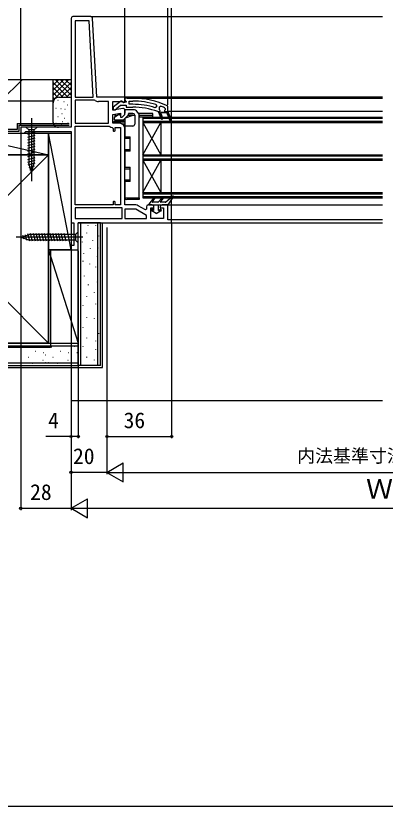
# Model space of a CAD drawing. Units: millimetres, scale not verified. Extents: x -525 to 525, y -782 to 778.
# Drawn here: x -205.7 to 0, y -782.3 to -341.9 of the extents above; entities that cross this region are included whole.
import ezdxf
from ezdxf.enums import TextEntityAlignment as Align

# ---------------------------------------------------------------- set-up
doc = ezdxf.new("R2010")
doc.units = ezdxf.units.MM
doc.header["$LTSCALE"] = 4
for name, color, linetype in [('0-2_YKK_11', 7, 'Continuous'), ('0-3_YKK_12', 2, 'Continuous'), ('0-4_YKK_13', 4, 'Continuous'), ('0-6_YKK_D', 6, 'Continuous'), ('0-7_YKK_ZWAK', 7, 'Continuous'), ('0-8_YSS_K', 3, 'Continuous'), ('0-9_YSS_KE', 3, 'Continuous')]:
    doc.layers.add(name, color=color, linetype=linetype)
doc.styles.add('ＭＳ ゴシック', font='')
doc.styles.get('ＭＳ ゴシック').set_extended_font_data('MS Gothic')

msp = doc.modelspace()

# ---------------------------------------------------------------- linework, layer by layer
at = {"layer": '0-2_YKK_11'}
for p, q in [((-163.948, -342.3), (-173.999, -342.3)), ((-129.799, -447.3), (-131.999, -447.3))]:
    msp.add_line(p, q, dxfattribs=at)
for points in [[(-174.999, -343.3), (-174.999, -403.9), (-202.999, -403.9), (-202.999, -407.3), (-201.099, -407.3), (-200.599, -406.8), (-200.099, -406.3), (-174.999, -406.3), (-174.999, -457.3), (-173.499, -457.3), (-173.499, -469.8), (-174.999, -469.8), (-174.999, -472.3), (-170.999, -472.3), (-170.999, -457.3), (-118.999, -457.3), (-118.999, -455.5), (-120.999, -455.5), (-120.999, -447.3), (-124.299, -447.3)], [(-146.172, -393.515), (-151.799, -394.507), (-151.799, -389.7), (-146.442, -389.7), (-145.575, -390.242), (-144.999, -389.923), (-144.999, -387.3), (-160.64, -387.3), (-162.949, -343.248)], [(-161.634, -389.018), (-161.956, -388.9), (-172.599, -388.9), (-172.599, -401.8)], [(-172.599, -401.8), (-154.199, -401.8), (-154.199, -389.7), (-159.765, -389.7)], [(-147.516, -389.713), (-151.499, -392.825), (-151.499, -394.3), (-150.398, -394.3), (-149.899, -393.825), (-149.707, -393.455), (-147.461, -391.7), (-144.299, -391.7), (-144.299, -392.8), (-140.632, -392.8)], [(-140.632, -387.8), (-144.999, -387.8), (-144.999, -388.9), (-144.562, -389.396), (-144.299, -389.694), (-144.299, -390.1), (-145.699, -390.1), (-146.099, -389.9)], [(-140.632, -391.2), (-142.699, -391.2), (-142.699, -389.4), (-140.632, -389.4)], [(-127.754, -391.309), (-127.399, -391.787), (-127.399, -392.624), (-128.047, -393.101)], [(-147.899, -401.8), (-151.799, -401.8), (-151.799, -396.944), (-147.399, -396.168), (-147.399, -398.3), (-146.499, -398.3), (-144.999, -396.8), (-144.999, -394.5)], [(-126.617, -395.27), (-126.446, -395.3), (-125.999, -395.3), (-125.999, -395.8), (-124.508, -399.548), (-123.765, -399.252), (-125.138, -395.8), (-121.661, -395.8), (-119.971, -400.048)], [(-119.971, -400.048), (-121.661, -395.8), (-125.138, -395.8), (-123.765, -399.252), (-124.508, -399.548), (-125.999, -395.8), (-125.999, -395.3), (-125.499, -395.3), (-125.424, -394.71), (-125.799, -394.225), (-125.799, -394.2), (-125.799, -392.665), (-125.125, -392.196)], [(-122.9, -393.095), (-122.599, -393.553), (-122.599, -394.225), (-122.974, -394.71), (-122.899, -395.3), (-120.999, -395.3), (-119.228, -399.752), (-120.999, -395.3), (-120.999, -392.518), (-121.289, -392.065)], [(-172.599, -447.3), (-172.599, -403.4), (-153.799, -403.4), (-153.454, -403.538)], [(-152.047, -404.187), (-151.599, -404.684), (-151.599, -405.6)], [(-150.399, -405.6), (-150.399, -404.2), (-147.399, -404.2), (-147.399, -447.3), (-150.399, -447.3), (-150.399, -445.9)], [(-138.972, -447.3), (-144.999, -447.3), (-144.999, -404.7)], [(-151.599, -445.9), (-151.599, -447.3), (-172.599, -447.3)], [(-132.999, -448.3), (-132.999, -449.645), (-133.566, -449.973), (-137.522, -447.689)], [(-125.299, -448.3), (-125.299, -448.8), (-123.399, -448.8), (-123.399, -454.8), (-130.599, -454.8), (-130.599, -448.8), (-128.799, -448.8), (-128.799, -448.3)]]:
    msp.add_lwpolyline(points, dxfattribs=at)
for points in [[(-162.643, -387.3), (-164.876, -344.7), (-172.599, -344.7), (-172.599, -387.3)], [(-172.599, -454.9), (-146.599, -454.9), (-146.599, -448.9), (-172.599, -448.9)], [(-144.999, -454.9), (-132.999, -454.9), (-132.999, -453.071), (-138.838, -449.7), (-144.999, -449.7)]]:
    msp.add_lwpolyline(points, close=True, dxfattribs=at)
for centre, radius, start, end in [((-173.999, -343.3), 1, 90.00001, 179.99999), ((-163.948, -343.3), 1, 3.00003, 90), ((-159.765, -386.8), 2.9, 229.88081, 270.00001), ((-146.899, -390.5), 1, 36.86989, 128.08672), ((-140.632, -433.8), 46, 65.13402, 89.99999), ((-140.632, -433.8), 44.4, 73.13981, 90.00001), ((-140.632, -433.8), 42.6, 72.81723, 90.00001), ((-145.999, -394.5), 1, 360, 99.99998), ((-140.632, -433.8), 41, 70.01112, 90.00001), ((-140.632, -433.8), 44.4, 66.46078, 69.55779), ((-119.599, -399.9), 0.4, 201.69939, 21.69941), ((-119.599, -399.9), 0.4, 201.69939, 21.69941), ((-151.799, -401.8), 2.4, 226.39716, 264.0622), ((-147.899, -404.7), 2.9, 0.00001, 89.99999), ((-150.999, -405.6), 0.6, 179.99999, 0.00001), ((-150.999, -445.9), 0.6, 359.99999, 180.00001), ((-138.972, -450.2), 2.9, 60.00001, 90.00002), ((-131.999, -448.3), 1, 90.00001, 179.99999), ((-129.799, -448.3), 1, 0.00001, 89.99999), ((-124.299, -448.3), 1, 90.00001, 179.99999)]:
    msp.add_arc(centre, radius, start, end, dxfattribs=at)
at = {"layer": '0-3_YKK_12'}
for p, q in [((-163.948, -342.3), (-1.499, -342.3)), ((-1.499, -387.3), (-145.499, -387.3)), ((-143.735, -387.802), (-1.499, -387.801)), ((-1.499, -395.299), (-120.999, -395.3)), ((-134.999, -398.3), (-1.499, -398.3)), ((-134.999, -398.3), (-134.999, -443.3)), ((-134.999, -399), (-1.499, -399)), ((-134.999, -400.6), (-1.499, -400.6)), ((-134.999, -401.3), (-1.499, -401.3)), ((-134.999, -401.3), (-124.999, -419.3)), ((-134.999, -419.3), (-124.999, -401.3)), ((-124.999, -401.3), (-124.999, -419.3)), ((-134.999, -419.3), (-1.499, -419.3)), ((-134.999, -420), (-1.499, -420)), ((-134.999, -421.6), (-1.499, -421.6)), ((-134.999, -422.3), (-1.499, -422.3)), ((-134.999, -422.3), (-124.999, -440.3)), ((-134.999, -440.3), (-124.999, -422.3)), ((-124.999, -422.3), (-124.999, -440.3)), ((-134.999, -440.3), (-1.499, -440.3)), ((-134.999, -441), (-1.499, -441)), ((-134.999, -442.6), (-1.499, -442.6)), ((-134.999, -443.3), (-1.499, -443.3)), ((-121.499, -447.3), (-1.499, -447.3)), ((-1.499, -455.5), (-119.499, -455.5)), ((-119.499, -457.3), (-1.499, -457.3))]:
    msp.add_line(p, q, dxfattribs=at)
at = {"layer": '0-4_YKK_13'}
for p, q in [((-145.019, -394.302), (-144.999, -394.302)), ((-144.999, -394.502), (-144.999, -394.302)), ((-144.999, -394.502), (-144.999, -396.095)), ((-139.72, -394.302), (-144.799, -394.302)), ((-142.799, -396.302), (-140.499, -396.302)), ((-140.599, -396.302), (-142.799, -396.302)), ((-140.499, -396.302), (-140.599, -396.302)), ((-137.065, -396.72), (-138.549, -394.865)), ((-129.799, -396.302), (-137.399, -396.302)), ((-196.999, -398.95), (-196.999, -433.95)), ((-150.999, -398.849), (-150.999, -399.502)), ((-148.351, -396.838), (-150.871, -398.603)), ((-150.699, -399.802), (-145.878, -399.802)), ((-150.499, -398.342), (-150.499, -396.717)), ((-150.499, -400.502), (-150.499, -399.802)), ((-150.199, -400.502), (-150.499, -400.502)), ((-150.199, -396.664), (-150.199, -398.132)), ((-150.199, -399.802), (-150.199, -400.502)), ((-149.016, -400.222), (-147.782, -399.802)), ((-147.915, -396.802), (-148.236, -396.802)), ((-147.399, -397.495), (-147.742, -396.902)), ((-145.524, -399.656), (-143.146, -397.277)), ((-144.999, -399.13), (-144.999, -403.302)), ((-143.171, -397.302), (-139.499, -397.302)), ((-142.999, -396.923), (-142.999, -396.502)), ((-139.749, -396.641), (-139.749, -397.302)), ((-139.499, -398.303), (-139.5, -398.303)), ((-139.499, -397.302), (-139.499, -402.302)), ((-136.999, -443.302), (-136.999, -396.907)), ((-136.999, -397.302), (-129.799, -397.302)), ((-136.999, -397.302), (-136.999, -398.303)), ((-129.5, -398.303), (-136.999, -398.303)), ((-136.023, -397.584), (-136.023, -397.684)), ((-132.848, -397.484), (-132.848, -397.584)), ((-131.261, -398.278), (-131.261, -398.303)), ((-129.799, -397.302), (-129.499, -397.302)), ((-129.673, -397.384), (-129.673, -397.484)), ((-129.5, -398.303), (-129.499, -397.302)), ((-193.899, -403.95), (-200.099, -403.95)), ((-200.099, -403.95), (-198.549, -405.5)), ((-193.899, -403.95), (-195.449, -405.5)), ((-151.299, -401.802), (-151.299, -401.102)), ((-150.999, -400.802), (-145.299, -400.802)), ((-150.999, -401.102), (-150.999, -400.802)), ((-145.299, -401.102), (-150.999, -401.102)), ((-146.841, -402.002), (-144.999, -402.002)), ((-144.999, -402.302), (-146.271, -402.302)), ((-145.299, -400.802), (-145.299, -401.102)), ((-144.999, -403.302), (-144.999, -409.302)), ((-140.499, -403.302), (-144.999, -403.302)), ((-199.099, -407.926), (-194.899, -406.801)), ((-199.099, -409.479), (-194.899, -408.354)), ((-198.549, -405.5), (-198.549, -424.034)), ((-195.449, -405.5), (-198.549, -405.5)), ((-195.449, -424.034), (-195.449, -405.5)), ((-144.999, -409.302), (-141.999, -409.302)), ((-141.999, -417.302), (-141.999, -409.302)), ((-199.099, -411.032), (-194.899, -409.907)), ((-199.099, -412.585), (-194.899, -411.46)), ((-199.099, -414.138), (-194.899, -413.013)), ((-199.099, -415.691), (-194.899, -414.566)), ((-199.099, -417.244), (-194.899, -416.119)), ((-199.099, -418.797), (-194.899, -417.671)), ((-144.999, -416.302), (-141.999, -416.302)), ((-144.999, -417.302), (-144.999, -416.302)), ((-144.999, -417.302), (-144.999, -426.302)), ((-141.999, -417.302), (-144.999, -417.302)), ((-199.099, -420.35), (-194.899, -419.224)), ((-199.099, -421.903), (-194.899, -420.777)), ((-199.099, -423.456), (-194.899, -422.33)), ((-198.84, -424.939), (-194.899, -423.883)), ((-196.999, -428.95), (-198.549, -424.034)), ((-198.388, -426.371), (-195.352, -425.558)), ((-196.999, -428.95), (-195.449, -424.034)), ((-144.999, -426.302), (-141.999, -426.302)), ((-141.999, -434.302), (-141.999, -426.302)), ((-197.937, -427.803), (-195.887, -427.254)), ((-144.999, -433.302), (-141.999, -433.302)), ((-144.999, -434.302), (-144.999, -433.302)), ((-144.999, -434.302), (-144.999, -443.302)), ((-141.999, -434.302), (-144.999, -434.302)), ((-144.999, -443.302), (-136.999, -443.302)), ((-136.999, -444.302), (-143.999, -444.302)), ((-136.999, -443.302), (-136.999, -444.302)), ((-129.114, -443.454), (-131.735, -446.816)), ((-129.672, -445.477), (-128.483, -443.945)), ((-126.539, -445.736), (-124.392, -443.428)), ((-125.193, -445.464), (-123.806, -443.972)), ((-122.343, -445.752), (-118.394, -442.372)), ((-120.799, -447.3), (-117.945, -442.76)), ((-131.499, -447.3), (-120.799, -447.3)), ((-128.221, -445.8), (-129.514, -445.8)), ((-128.799, -450.355), (-128.799, -447.3)), ((-126.686, -445.8), (-127.821, -445.8)), ((-126.299, -450.355), (-126.299, -447.3)), ((-122.473, -445.8), (-125.047, -445.8)), ((-129.866, -449.8), (-130.099, -449.8)), ((-129.974, -450.6), (-130.099, -450.6)), ((-127.549, -452), (-129.974, -450.6)), ((-128.799, -450.355), (-129.666, -449.854)), ((-127.549, -452), (-125.124, -450.6)), ((-126.299, -450.355), (-125.431, -449.854)), ((-124.999, -449.8), (-125.231, -449.8)), ((-124.999, -450.6), (-125.124, -450.6)), ((-168.499, -465.302), (-205.499, -465.302)), ((-202.999, -465.302), (-198.083, -463.752)), ((-202.999, -465.302), (-198.083, -463.752)), ((-202.999, -465.302), (-198.083, -466.852)), ((-201.302, -466.414), (-201.852, -464.364)), ((-199.606, -466.949), (-200.42, -463.913)), ((-197.932, -467.402), (-198.988, -463.461)), ((-172.549, -463.752), (-198.083, -463.752)), ((-196.379, -467.402), (-197.504, -463.202)), ((-194.826, -467.402), (-195.951, -463.202)), ((-193.273, -467.402), (-194.398, -463.202)), ((-191.72, -467.402), (-192.846, -463.202)), ((-190.167, -467.402), (-191.293, -463.202)), ((-188.614, -467.402), (-189.74, -463.202)), ((-187.061, -467.402), (-188.187, -463.202)), ((-185.508, -467.402), (-186.634, -463.202)), ((-183.956, -467.402), (-185.081, -463.202)), ((-182.403, -467.402), (-183.528, -463.202)), ((-180.85, -467.402), (-181.975, -463.202)), ((-179.297, -467.402), (-180.422, -463.202)), ((-177.744, -467.402), (-178.869, -463.202)), ((-172.549, -466.852), (-198.083, -466.852)), ((-170.999, -468.402), (-172.549, -466.852))]:
    msp.add_line(p, q, dxfattribs=at)
for points in [[(-129.499, -397.302), (-129.499, -396.302), (-129.799, -396.302)], [(-150.199, -400.802), (-150.199, -400.502), (-144.999, -400.502)], [(-144.582, -398.713), (-140.434, -397.302), (-139.499, -397.302)], [(-151.299, -401.102), (-150.999, -401.102), (-150.999, -401.802)], [(-141.999, -410.302), (-144.999, -410.302), (-144.999, -409.302)], [(-141.999, -427.302), (-144.999, -427.302), (-144.999, -426.302)], [(-170.999, -468.402), (-170.999, -462.202), (-172.549, -463.752), (-172.549, -466.852)]]:
    msp.add_lwpolyline(points, dxfattribs=at)
for centre, radius, start, end in [((-144.799, -394.502), 0.2, 90, 180), ((-142.799, -396.502), 0.2, 90, 180), ((-140.499, -397.302), 1, 0, 90), ((-139.72, -395.802), 1.5, 38.65981, 90), ((-150.699, -398.849), 0.3, 125, 180), ((-150.699, -399.502), 0.3, 180, 270), ((-150.799, -400.502), 0.3, 270, 0), ((-149.499, -398.802), 1.5, 221.81031, 228.18969), ((-149.499, -398.802), 1.5, 242.18186, 288.79043), ((-148.236, -397.002), 0.2, 90, 125), ((-147.915, -397.002), 0.2, 30, 90), ((-145.878, -399.302), 0.5, 270, 315), ((-145.299, -400.502), 0.3, 270, 0), ((-143.499, -396.923), 0.5, 315, 0), ((-137.299, -396.907), 0.3, 0, 38.65981), ((-150.999, -401.102), 0.3, 90, 180), ((-145.299, -400.502), 0.6, 270, 300), ((-140.499, -402.302), 1, 270, 0), ((-143.999, -443.302), 1, 180, 270), ((-128.799, -443.7), 0.4, 322.18768, 142.05449), ((-124.099, -443.7), 0.4, 317.0674, 137.0674), ((-118.199, -442.6), 0.3, 327.84718, 130.56105), ((-131.499, -447), 0.3, 142.05449, 270), ((-129.514, -445.6), 0.2, 142.18768, 270), ((-128.021, -445.8), 0.2, 0, 180), ((-126.686, -445.6), 0.2, 270, 317.0674), ((-125.047, -445.6), 0.2, 137.0674, 270), ((-122.473, -445.6), 0.2, 270, 310.56105), ((-130.099, -450.2), 0.4, 90, 270), ((-129.866, -450.2), 0.4, 60, 90), ((-125.231, -450.2), 0.4, 90, 120), ((-124.999, -450.2), 0.4, 270, 90)]:
    msp.add_arc(centre, radius, start, end, dxfattribs=at)
at = {"layer": '0-6_YKK_D'}
for p, q in [((-202.999, -402.9), (-202.999, -321.3)), ((-144.999, -386.8), (-144.999, -321.3)), ((-144.999, -385.8), (-144.999, -321.3)), ((-120.999, -391.518), (-120.999, -321.3)), ((-120.999, -391.518), (-120.999, -321.3)), ((-118.999, -455.4), (-118.999, -321.3)), ((-202.999, -407.8), (-202.999, -617.3)), ((-118.999, -457.8), (-118.999, -577.3)), ((-154.999, -459.764), (-154.999, -597.3)), ((-174.999, -472.05), (-175, -617.298)), ((-174.999, -472.05), (-174.999, -597.3)), ((-174.999, -472.8), (-174.999, -617.3)), ((-174.999, -472.8), (-174.998, -577.302)), ((-170.999, -472.8), (-170.998, -577.302)), ((-154.999, -475.3), (-154.999, -577.3)), ((-154.999, -475.3), (-154.999, -597.3)), ((-154.999, -576.3), (-118.999, -576.3)), ((-154.999, -596.3), (-145.905, -591.05)), ((-145.905, -601.55), (-145.905, -591.05)), ((-154.999, -596.3), (-174.999, -596.3)), ((-154.999, -596.3), (-145.905, -601.55)), ((-154.999, -596.3), (-136.812, -596.3)), ((-144.499, -596.3), (144.502, -596.3)), ((-175, -616.298), (-165.907, -611.048)), ((-165.907, -621.548), (-165.907, -611.048)), ((-202.999, -616.3), (-174.999, -616.3)), ((-175, -616.298), (-165.907, -621.548)), ((-175, -616.298), (-156.813, -616.298)), ((-164.5, -616.298), (164.5, -616.301))]:
    msp.add_line(p, q, dxfattribs=at)
msp.add_lwpolyline([(-170.998, -576.302), (-174.998, -576.302), (-189.116, -576.302)], dxfattribs=at)
for centre in [(-174.998, -576.302), (-170.998, -576.302), (-154.999, -576.3), (-118.999, -576.3), (-174.999, -596.3), (-202.999, -616.3)]:
    msp.add_circle(centre, 0.637, dxfattribs=at)
at = {"layer": '0-7_YKK_ZWAK'}
msp.add_lwpolyline([(-525, -782.3), (525, -782.3), (525, 747.7)], dxfattribs=at)
at = {"layer": '0-8_YSS_K'}
for p, q in [((-214.109, -389.3), (-202.109, -377.3)), ((-184.999, -377.3), (-174.999, -377.3)), ((-184.999, -390.3), (-184.999, -377.3)), ((-176.141, -377.3), (-184.999, -386.158)), ((-178.97, -377.3), (-184.999, -383.329)), ((-181.798, -377.3), (-184.999, -380.501)), ((-184.627, -377.3), (-184.999, -377.673)), ((-174.999, -386.158), (-183.857, -377.3)), ((-174.999, -383.329), (-181.029, -377.3)), ((-174.999, -380.501), (-178.2, -377.3)), ((-174.999, -377.673), (-175.372, -377.3)), ((-174.999, -378.986), (-184.999, -388.986)), ((-176.686, -387.3), (-184.999, -378.986)), ((-179.514, -387.3), (-184.999, -381.815)), ((-174.999, -381.815), (-180.485, -387.3)), ((-182.325, -387.318), (-184.999, -384.643)), ((-184.205, -388.266), (-184.999, -387.472)), ((-181.999, -387.3), (-174.999, -387.3)), ((-174.999, -384.643), (-177.674, -387.318)), ((-184.999, -401.4), (-184.999, -390.3)), ((-182.194, -389.128), (-182.394, -389.128)), ((-178.856, -389.795), (-179.056, -389.795)), ((-177, -391.626), (-177.2, -391.626)), ((-183.196, -393.467), (-183.396, -393.467)), ((-180.525, -393.801), (-180.725, -393.801)), ((-178.189, -394.135), (-178.389, -394.135)), ((-182.194, -398.141), (-182.394, -398.141)), ((-179.922, -396.594), (-180.122, -396.594)), ((-178.522, -399.142), (-178.722, -399.142)), ((-183.196, -401.983), (-183.396, -401.983)), ((-175.299, -403.9), (-181.999, -403.9)), ((-180.191, -402.814), (-180.391, -402.814)), ((-179.544, -400.92), (-179.744, -400.92)), ((-176.539, -401.751), (-176.739, -401.751)), ((-239.999, -407.3), (-187.499, -419.3)), ((-174.999, -472.3), (-187.499, -407.3)), ((-187.502, -524.3), (-292.502, -419.3)), ((-187.502, -419.3), (-292.502, -524.3)), ((-169.501, -536.8), (-169.501, -457.3)), ((-160.001, -536.8), (-160.001, -457.3)), ((-157.501, -537.8), (-157.501, -457.3)), ((-165.553, -458.492), (-165.553, -458.692)), ((-161.342, -458.719), (-161.342, -458.919)), ((-166.287, -462.84), (-166.287, -463.04)), ((-159.694, -464.488), (-159.694, -464.688)), ((-168.782, -467.782), (-168.782, -467.982)), ((-162.991, -466.961), (-162.991, -467.161)), ((-160.097, -471.1), (-160.097, -471.3)), ((-187.502, -472.3), (-171.001, -472.3)), ((-187.502, -524.3), (-187.502, -472.3)), ((-187.502, -472.3), (-171.001, -524.3)), ((-171.001, -524.3), (-171.001, -471.851)), ((-168.002, -474.408), (-168.002, -474.608)), ((-164.384, -471.29), (-164.384, -471.49)), ((-168.436, -478.499), (-168.436, -478.699)), ((-160.518, -476.026), (-160.518, -476.226)), ((-164.639, -480.147), (-164.639, -480.347)), ((-161.342, -481.796), (-161.342, -481.995)), ((-167.611, -486.74), (-167.611, -486.94)), ((-165.463, -491.685), (-165.463, -491.885)), ((-160.518, -490.037), (-160.518, -490.237)), ((-162.166, -495.806), (-162.166, -496.006)), ((-166.287, -498.279), (-166.287, -498.479)), ((-168.436, -503.224), (-168.436, -503.424)), ((-161.342, -502.399), (-161.342, -502.599)), ((-166.287, -509.748), (-166.287, -509.948)), ((-162.166, -510.572), (-162.166, -510.772)), ((-168.436, -515.517), (-168.436, -515.717)), ((-159.694, -518.814), (-159.694, -519.014)), ((-166.287, -521.286), (-166.287, -521.486)), ((-161.342, -522.935), (-161.342, -523.135)), ((-352.496, -525.8), (-171.001, -525.8)), ((-199.483, -526.519), (-199.683, -526.519)), ((-187.502, -524.3), (-171.001, -524.3)), ((-186.685, -526.13), (-186.885, -526.13)), ((-185.71, -526.519), (-185.91, -526.519)), ((-172.912, -526.13), (-173.112, -526.13)), ((-168.436, -526.231), (-168.436, -526.431)), ((-161.342, -527.88), (-161.342, -528.08)), ((-202.991, -530.917), (-203.191, -530.917)), ((-198.662, -532.311), (-198.862, -532.311)), ((-194.541, -529.014), (-194.741, -529.014)), ((-190.193, -529.748), (-190.393, -529.748)), ((-189.218, -530.917), (-189.418, -530.917)), ((-184.889, -532.311), (-185.089, -532.311)), ((-180.768, -529.014), (-180.968, -529.014)), ((-176.42, -529.748), (-176.62, -529.748)), ((-171.618, -529.748), (-171.818, -529.748)), ((-166.287, -532.001), (-166.287, -532.201)), ((-352.496, -535.3), (-171.001, -535.3)), ((-202.801, -535.205), (-203.001, -535.205)), ((-196.189, -535.607), (-196.389, -535.607)), ((-190.42, -533.959), (-190.62, -533.959)), ((-189.028, -535.205), (-189.228, -535.205)), ((-187.465, -535.205), (-187.665, -535.205)), ((-182.417, -535.607), (-182.617, -535.607)), ((-176.647, -533.959), (-176.847, -533.959)), ((-175.002, -536.8), (-175.002, -556.3)), ((-162.166, -533.649), (-162.166, -533.849)), ((-352.496, -537.8), (-157.501, -537.8)), ((-175.002, -556.3), (-1.499, -556.3))]:
    msp.add_line(p, q, dxfattribs=at)
for points in [[(-239.999, -419.3), (-239.999, -407.3), (-187.499, -407.3), (-187.499, -419.3)], [(-187.499, -472.3), (-187.499, -407.3), (-174.999, -407.3), (-174.999, -472.3)]]:
    msp.add_lwpolyline(points, close=True, dxfattribs=at)
for centre, radius, start, end in [((-181.999, -390.3), 3, 90, 180), ((-182.392, -401.321), 2.609, 181.73764, 278.65122)]:
    msp.add_arc(centre, radius, start, end, dxfattribs=at)
at = {"layer": '0-9_YSS_KE'}
for p, q in [((-352.493, -377.3), (-184.999, -377.3)), ((-204.999, -401.9), (-175.999, -401.9)), ((-203.999, -402.9), (-175.999, -402.9)), ((-171.001, -536.8), (-171.001, -457.3)), ((-158.501, -457.3), (-171.001, -457.3)), ((-158.501, -536.8), (-158.501, -457.3)), ((-186.502, -472.3), (-186.502, -526.8)), ((-352.496, -524.3), (-171.001, -524.3)), ((-186.502, -526.8), (-352.496, -526.8)), ((-171.001, -536.8), (-171.001, -524.3)), ((-352.496, -536.8), (-171.001, -536.8)), ((-158.501, -536.8), (-171.001, -536.8))]:
    msp.add_line(p, q, dxfattribs=at)
for points in [[(-352.493, -389.3), (-184.999, -389.3), (-184.999, -377.3)], [(-204.999, -401.9), (-204.999, -405.3), (-251.999, -405.3)], [(-203.999, -402.9), (-203.999, -406.3), (-250.999, -406.3)], [(-292.502, -419.3), (-187.502, -419.3), (-187.502, -524.3), (-292.502, -524.3)]]:
    msp.add_lwpolyline(points, dxfattribs=at)

# ---------------------------------------------------------------- texts
at = {"layer": '0-6_YKK_D', "style": 'ＭＳ ゴシック'}
for s, height, rotation, p in [('4', 8.798, 0.001, (-187.73, -574.302)), ('Ｗ', 11, 359.999, (-10.653, -614.3))]:
    msp.add_text(s, height=height, rotation=rotation, dxfattribs=at).set_placement(p, align=Align.BOTTOM_LEFT)
for s, height, p in [('36', 8.798, (-145.692, -574.3)), ('20', 8.798, (-173.862, -594.3)), ('内法基準寸法w', 7.331, (-49.061, -592.936)), ('28', 8.798, (-197.76, -614.3))]:
    msp.add_text(s, height=height, dxfattribs=at).set_placement(p, align=Align.BOTTOM_LEFT)

doc.saveas('drawing.dxf')
